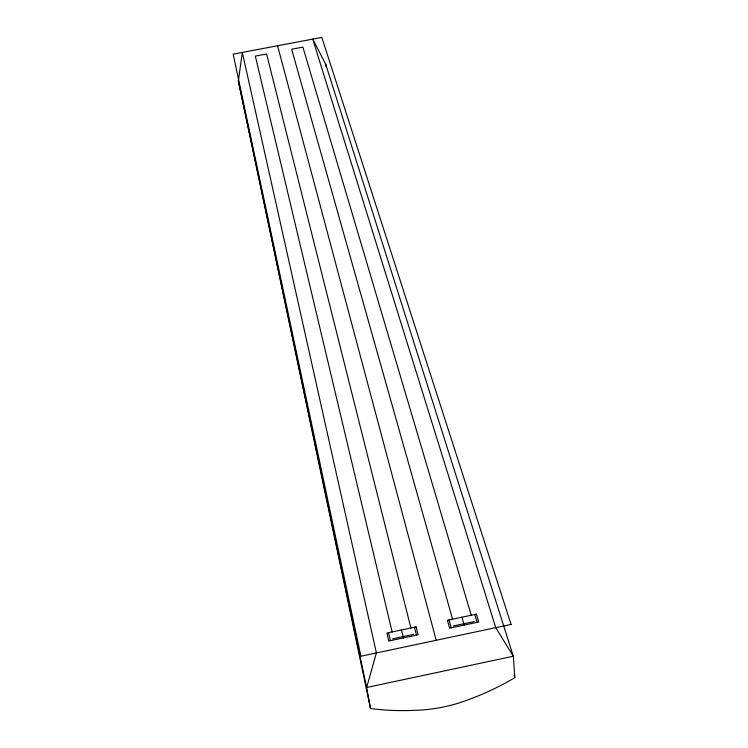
<?xml version="1.0" encoding="UTF-8"?>
<svg xmlns="http://www.w3.org/2000/svg" width="748" height="748" viewBox="0 0 748 748"><rect width="100%" height="100%" fill="white"/><g stroke="black" fill="none" stroke-linecap="round" stroke-linejoin="round"><path stroke-width="1.12" d="M238.341 80.943L242.315 52.416L376.403 652.948L366.642 687.487L370.512 708.515A190.31 120.952 -15.6 0 0 415.103 710.31A103.654 63.458 -14.9 0 0 458.543 703.12A190.544 121.298 -14.5 0 0 514.82 677.651L513.315 656.239L325.745 64.356L312.739 39.111L495.737 627.665L513.315 656.239L366.642 687.487L238.341 80.943L370.512 708.515M392.56 638.82L413.681 634.351M453.288 625.983L474.326 621.532M514.119 675.425L514.82 677.651M474.802 614.491L477.14 622.327M471.249 615.239L302.893 47.115L291.664 49.237L452.577 619.185M461.918 617.212L464.19 625.066M449.024 619.933L451.231 627.815M277.573 45.759L436.206 640.279M414.448 627.245L416.458 635.164M410.886 627.993L266.597 53.978L255.33 56.109L392.13 631.957M401.508 629.975L403.453 637.922M388.558 632.705L390.428 640.671M325.745 64.356L326.081 66.656M416.066 626.899L386.94 633.051L388.801 641.017L418.085 634.818L416.066 626.899M476.411 614.155L447.416 620.279L449.613 628.152L478.757 621.99L476.411 614.155M511.09 624.412L360.901 656.23L233.18 54.137L321.818 37.4L511.09 624.412"/></g></svg>
